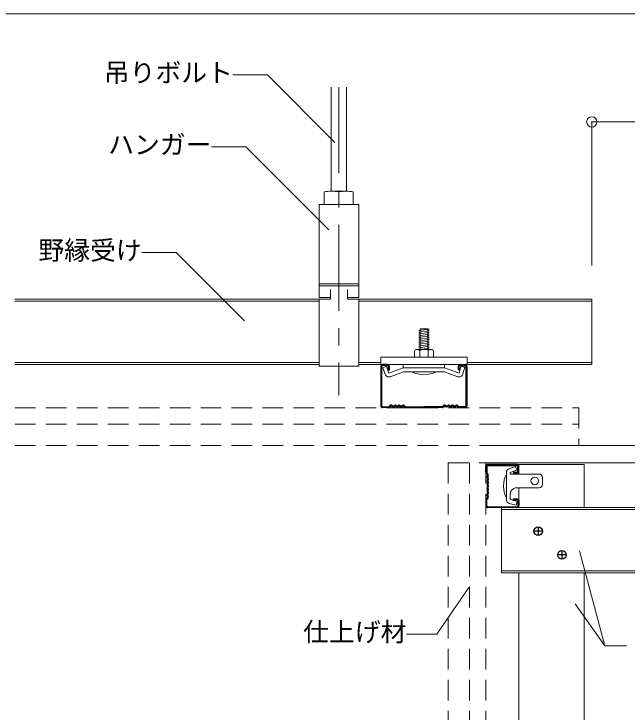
# Model space of a CAD drawing. Units: millimetres on the paper, enlarged 40 times, with parts at other scales. Extents: x -7800 to 7800, y -5387 to 5300.
# Drawn here: x 4937 to 6362, y -3821 to -2200 of the extents above; entities that cross this region are included whole.
import ezdxf
from ezdxf.enums import TextEntityAlignment as Align

# ---------------------------------------------------------------- set-up
doc = ezdxf.new("R2010")
doc.units = ezdxf.units.MM
doc.header["$LTSCALE"] = 40
doc.header["$PDMODE"] = 32
doc.header["$PDSIZE"] = 24
doc.linetypes.add('CHAIN1', pattern=[8, 5, -1, 1, -1])
doc.linetypes.add('DASHED1', pattern=[1.8, 1.2, -0.6])
for name, color, linetype, lineweight in [('4-0_中心線', 4, 'CHAIN1', 9), ('4-1_吊り材', 7, 'Continuous', 18), ('4-2_野縁受け', 3, 'Continuous', 18), ('4-3_野縁', 2, 'Continuous', 25), ('4-5_寸法', 4, 'Continuous', 9), ('4-6_文字・文字', 7, 'Continuous', 18), ('4-A_クリップ', 7, 'Continuous', 18), ('4-C_ビス・アンカーボルト・強調図形', 2, 'DASHED1', 25), ('4-D_パネル', 4, 'DASHED1', 9), ('F-3_野縁受け', 7, 'Continuous', 18)]:
    doc.layers.add(name, color=color, linetype=linetype, lineweight=lineweight)
doc.styles.add('ＭＳ ゴシック', font='')
doc.styles.get('ＭＳ ゴシック').set_extended_font_data('MS Gothic')

msp = doc.modelspace()

# ---------------------------------------------------------------- linework, layer by layer
at = {"layer": '4-0_中心線'}
msp.add_line((5692.08, -2369.63), (5692.08, -3086.37), dxfattribs=at)
at = {"layer": '4-1_吊り材'}
for p, q in [((5674.08, -2611.41), (5674.08, -2369.63)), ((5710.08, -2611.41), (5710.08, -2369.63)), ((5658.48, -2613.01), (5658.48, -2642.21)), ((5708.88, -2611.41), (5675.28, -2611.41)), ((5692.08, -2613.01), (5692.08, -2642.21)), ((5725.68, -2613.01), (5725.68, -2642.21)), ((5646.62, -2642.21), (5738.62, -2642.21)), ((5646.62, -2826.59), (5646.62, -2642.21)), ((5738.62, -2642.21), (5738.62, -2826.59)), ((5646.62, -2831.11), (5646.62, -2826.59)), ((5646.62, -2826.59), (5738.62, -2826.59)), ((5646.62, -2831.11), (5646.62, -2858.76)), ((5738.62, -2831.11), (5646.62, -2831.11)), ((5738.62, -2826.59), (5738.62, -2831.11)), ((5738.62, -2858.76), (5738.62, -2831.11)), ((5672.62, -2840.01), (5672.62, -2862.35)), ((5712.62, -2862.35), (5712.62, -2840.01)), ((5646.62, -2858.76), (5672.62, -2858.76)), ((5646.62, -2862.35), (5646.62, -3018.21)), ((5672.62, -2862.35), (5646.62, -2862.35)), ((5712.62, -2858.76), (5738.62, -2858.76)), ((5738.62, -2862.35), (5712.62, -2862.35)), ((5738.62, -3018.21), (5738.62, -2862.35)), ((5646.62, -3018.21), (5738.62, -3018.21))]:
    msp.add_line(p, q, dxfattribs=at)
for centre in [(5675.28, -2700.42), (5708.88, -2700.42)]:
    msp.add_arc(centre, 89.01, 79.1199, 100.88008, dxfattribs=at)
at = {"layer": '4-2_野縁受け'}
for p, q in [((4939.28, -2862.35), (5646.62, -2862.35)), ((4939.28, -2867.15), (5646.62, -2867.15)), ((5738.62, -2862.35), (6280.06, -2862.35)), ((5738.62, -2867.15), (6280.06, -2867.15)), ((6280.06, -2862.35), (6280.06, -3014.35)), ((4939.28, -3009.55), (5646.62, -3009.55)), ((4939.28, -3014.35), (5646.62, -3014.35)), ((5738.62, -3009.55), (5790.08, -3009.55)), ((5738.62, -3014.35), (5790.08, -3014.35)), ((5990.08, -3009.55), (6280.06, -3009.55)), ((5990.08, -3014.35), (6280.06, -3014.35)), ((6110.08, -3246.35), (6110.08, -3268.5)), ((6110.08, -3300.49), (6110.08, -3346.35)), ((6070.08, -3346.35), (7010.46, -3346.35)), ((6070.08, -3498.35), (6070.08, -3346.35)), ((6070.08, -3351.15), (7010.46, -3351.15)), ((6070.08, -3493.55), (7010.46, -3493.55)), ((6070.08, -3498.35), (7010.46, -3498.35)), ((6110.08, -4072.35), (6110.08, -3498.35)), ((6262.08, -4072.35), (6262.08, -3498.35))]:
    msp.add_line(p, q, dxfattribs=at)
msp.add_lwpolyline([(6262.08, -3346.35), (6262.08, -3246.35), (6110.08, -3246.35)], dxfattribs=at)
at = {"layer": '4-3_野縁'}
for p, q in [((5805.96, -3014.27), (5793.96, -3014.27)), ((5805.96, -3016.27), (5793.96, -3016.27)), ((5973.97, -3014.27), (5985.97, -3014.27)), ((5973.97, -3016.27), (5985.97, -3016.27)), ((5789.96, -3018.27), (5789.96, -3110.1)), ((5791.96, -3110.19), (5791.96, -3018.27)), ((5807.96, -3026.27), (5807.96, -3018.27)), ((5807.96, -3026.27), (5809.96, -3026.27)), ((5809.96, -3026.27), (5809.96, -3018.27)), ((5969.97, -3026.27), (5969.97, -3018.27)), ((5971.97, -3026.27), (5969.97, -3026.27)), ((5971.97, -3026.27), (5971.97, -3018.27)), ((5987.96, -3110.19), (5987.97, -3018.27)), ((5989.97, -3018.27), (5989.96, -3110.1)), ((5793.96, -3112.27), (5808.3, -3112.27)), ((5793.96, -3112.27), (5808.3, -3112.27)), ((5809.72, -3111.69), (5812.54, -3108.86)), ((5812.54, -3108.86), (5809.72, -3111.69)), ((5813.96, -3110.27), (5811.13, -3113.1)), ((5813.96, -3110.27), (5811.13, -3113.1)), ((5841.96, -3110.27), (5844.79, -3113.1)), ((5843.37, -3108.86), (5846.2, -3111.69)), ((5847.62, -3112.27), (5889.96, -3112.27)), ((5932.31, -3112.27), (5889.96, -3112.27)), ((5936.55, -3108.86), (5933.72, -3111.69)), ((5937.97, -3110.27), (5935.14, -3113.1)), ((5965.97, -3110.27), (5968.79, -3113.1)), ((5965.97, -3110.27), (5968.79, -3113.1)), ((5970.21, -3111.69), (5967.38, -3108.86)), ((5967.38, -3108.86), (5970.21, -3111.69)), ((5985.97, -3112.27), (5971.62, -3112.27)), ((5985.97, -3112.27), (5971.62, -3112.27)), ((5808.3, -3114.27), (5793.96, -3114.27)), ((5808.3, -3114.27), (5793.96, -3114.27)), ((5847.62, -3114.27), (5889.96, -3114.27)), ((5932.31, -3114.27), (5889.96, -3114.27)), ((5971.62, -3114.27), (5985.97, -3114.27)), ((5971.62, -3114.27), (5985.97, -3114.27)), ((6034.08, -3264.69), (6034.08, -3250.35)), ((6034.08, -3264.7), (6034.08, -3250.35)), ((6036.08, -3250.35), (6036.08, -3264.7)), ((6036.08, -3250.35), (6036.08, -3264.7)), ((6106.08, -3246.35), (6037.96, -3246.35)), ((6038.17, -3248.35), (6106.08, -3248.35)), ((6108.08, -3262.35), (6108.08, -3250.35)), ((6110.08, -3262.35), (6110.08, -3250.35)), ((6038.08, -3270.35), (6035.25, -3267.53)), ((6038.08, -3270.35), (6035.25, -3267.53)), ((6036.67, -3266.11), (6039.5, -3268.94)), ((6039.5, -3268.94), (6036.67, -3266.11)), ((6098.08, -3264.35), (6106.08, -3264.35)), ((6098.08, -3264.35), (6098.08, -3266.35)), ((6098.08, -3266.35), (6106.08, -3266.35)), ((6038.08, -3322.35), (6035.25, -3325.18)), ((6039.5, -3323.77), (6036.67, -3326.6)), ((6034.08, -3328.01), (6034.08, -3342.36)), ((6036.08, -3342.36), (6036.08, -3328.01)), ((6098.08, -3326.35), (6106.08, -3326.35)), ((6098.08, -3328.36), (6098.08, -3326.35)), ((6098.08, -3328.36), (6106.08, -3328.36)), ((6108.08, -3330.35), (6108.08, -3342.36)), ((6110.08, -3330.35), (6110.08, -3342.36)), ((6038.17, -3344.35), (6106.08, -3344.35)), ((6106.08, -3346.36), (6038.26, -3346.35))]:
    msp.add_line(p, q, dxfattribs=at)
for centre, radius, start, end in [((5793.96, -3018.27), 4, 90.00299, 180.00299), ((5793.96, -3018.27), 2, 90.00299, 180.00299), ((5805.96, -3018.27), 4, 0.00299, 90.00299), ((5805.96, -3018.27), 2, 0.00299, 90.00299), ((5973.97, -3018.27), 4, 89.99699, 179.99699), ((5973.97, -3018.27), 2, 89.99699, 179.99699), ((5985.97, -3018.27), 4, 359.99699, 89.99699), ((5985.97, -3018.27), 2, 359.99699, 89.99699), ((5793.96, -3110.27), 4, 177.476, 270), ((5793.96, -3110.27), 4, 177.476, 270), ((5793.96, -3110.27), 2, 177.476, 270), ((5793.96, -3110.27), 2, 177.476, 270), ((5808.3, -3110.27), 2, 269.99998, 314.99998), ((5808.3, -3110.27), 2, 270, 314.99998), ((5808.3, -3110.27), 4, 270, 315), ((5808.3, -3110.27), 4, 270, 314.99998), ((5813.96, -3110.27), 2, 46.39717, 135), ((5818.96, -3105.02), 7.25, 226.39717, 313.60281), ((5818.96, -3105.02), 5.25, 226.39717, 313.60281), ((5823.96, -3110.27), 2, 36.86989, 133.60281), ((5827.96, -3107.27), 5, 216.86989, 323.1301), ((5827.96, -3107.27), 3, 216.86989, 323.1301), ((5831.96, -3110.27), 2, 36.86989, 143.1301), ((5831.96, -3110.27), 2, 46.39717, 143.1301), ((5836.96, -3105.02), 7.25, 226.39717, 313.60281), ((5836.96, -3105.02), 5.25, 226.39717, 313.60281), ((5841.96, -3110.27), 2, 44.99998, 133.60281), ((5847.62, -3110.27), 4, 225, 270), ((5847.62, -3110.27), 2, 225, 270), ((5932.31, -3110.27), 2, 270, 315), ((5932.31, -3110.27), 4, 270, 315), ((5937.97, -3110.27), 2, 46.39719, 135.00002), ((5942.97, -3105.02), 7.25, 226.39719, 313.60283), ((5942.97, -3105.02), 5.25, 226.39719, 313.60283), ((5947.97, -3110.27), 2, 36.8699, 143.13011), ((5947.97, -3110.27), 2, 36.8699, 133.60283), ((5951.97, -3107.27), 5, 216.8699, 323.13011), ((5951.97, -3107.27), 3, 216.8699, 323.13011), ((5955.97, -3110.27), 2, 46.39719, 143.13011), ((5960.97, -3105.02), 7.25, 226.39719, 313.60283), ((5960.97, -3105.02), 5.25, 226.39719, 313.60283), ((5965.97, -3110.27), 2, 45, 133.60283), ((5971.62, -3110.27), 4, 225, 270), ((5971.62, -3110.27), 4, 225.00002, 270), ((5971.62, -3110.27), 2, 225, 270), ((5971.62, -3110.27), 2, 225.00002, 270), ((5985.97, -3110.27), 4, 270, 2.524), ((5985.97, -3110.27), 4, 269.99997, 2.524), ((5985.97, -3110.27), 2, 270, 2.524), ((5985.97, -3110.27), 2, 269.99997, 2.524), ((6038.08, -3250.35), 4, 87.476, 180), ((6038.08, -3250.35), 4, 87.476, 180), ((6038.08, -3250.35), 2, 87.476, 180), ((6038.08, -3250.35), 2, 87.476, 180), ((6106.08, -3250.35), 4, 0.00299, 90.00299), ((6106.08, -3250.35), 2, 0.00299, 90.00299), ((6038.08, -3264.7), 4, 180, 225), ((6038.08, -3264.7), 4, 180, 224.99998), ((6038.08, -3264.7), 2, 179.99998, 224.99998), ((6038.08, -3264.7), 2, 180, 224.99998), ((6043.33, -3275.35), 7.25, 136.39716, 223.6028), ((6043.33, -3275.35), 5.25, 136.39716, 223.6028), ((6038.08, -3270.35), 2, 316.39717, 45), ((6106.08, -3262.35), 2, 270.00299, 0.00299), ((6106.08, -3262.35), 4, 270.00299, 0.00299), ((6041.08, -3284.35), 5, 126.86989, 233.1301), ((6041.08, -3292.36), 5, 126.86989, 233.1301), ((6041.08, -3284.35), 3, 126.86989, 233.1301), ((6041.08, -3292.36), 3, 126.86989, 233.1301), ((6038.08, -3280.35), 2, 306.86987, 43.6028), ((6038.08, -3288.36), 2, 306.86987, 53.1301), ((6041.08, -3300.36), 5, 126.86989, 233.1301), ((6041.08, -3308.35), 5, 126.86989, 233.1301), ((6041.08, -3300.36), 3, 126.86989, 233.1301), ((6041.08, -3308.35), 3, 126.86989, 233.1301), ((6038.08, -3296.36), 2, 306.86987, 53.1301), ((6038.08, -3304.35), 2, 306.86987, 53.1301), ((6043.33, -3317.35), 7.25, 136.39716, 223.6028), ((6043.33, -3317.35), 5.25, 136.39716, 223.6028), ((6038.08, -3312.35), 2, 316.39717, 53.1301), ((6038.08, -3322.35), 2, 314.99998, 43.60281), ((6038.08, -3328.01), 4, 135, 180), ((6038.08, -3328.01), 2, 135, 180), ((6106.08, -3330.35), 4, 359.99696, 89.99699), ((6106.08, -3330.35), 2, 359.99696, 89.99699), ((6038.08, -3342.36), 4, 180, 272.524), ((6038.08, -3342.36), 4, 179.99995, 272.524), ((6038.08, -3342.36), 2, 180, 272.524), ((6038.08, -3342.36), 2, 179.99995, 272.524), ((6106.08, -3342.36), 2, 269.99699, 359.99699), ((6106.08, -3342.36), 4, 269.99699, 359.99699)]:
    msp.add_arc(centre, radius, start, end, dxfattribs=at)
at = {"layer": '4-5_寸法'}
for p, q in [((6034.08, -3202.35), (6521.3, -3202.35)), ((6034.08, -3242.35), (6521.3, -3242.35))]:
    msp.add_line(p, q, dxfattribs=at)
msp.add_lwpolyline([(6794.08, -2450.65), (6280.06, -2450.65), (6280.06, -2783.88)], dxfattribs=at)
at = {"layer": '4-5_寸法', "color": 7}
msp.add_point((6280.06, -2450.65), dxfattribs=at)
at = {"layer": '4-6_文字・文字'}
for p, q in [((6310.22, -3667.47), (6251.21, -3447.26)), ((5919.89, -3640.4), (5994.46, -3532.3)), ((6310.22, -3667.47), (6241.08, -3570.4)), ((5919.89, -3640.4), (5849.28, -3640.4)), ((6310.22, -3667.47), (6360.72, -3667.47))]:
    msp.add_line(p, q, dxfattribs=at)
for points in [[(5683.09, -2498.05), (5526.23, -2341.19), (5446.23, -2341.19)], [(5669.3, -2701.33), (5476.35, -2508.39), (5396.35, -2508.39)], [(5473.05, -2912.68), (5314.32, -2753.95), (5234.32, -2753.95)]]:
    msp.add_lwpolyline(points, dxfattribs=at)
at = {"layer": '4-A_クリップ'}
for p, q in [((5881.08, -2931.11), (5899.08, -2931.11)), ((5881.08, -2979.15), (5881.08, -2931.11)), ((5902.08, -2931.74), (5899.08, -2931.11)), ((5899.08, -2979.15), (5899.08, -2931.23)), ((5902.08, -2935.74), (5899.08, -2934.16)), ((5902.08, -2935.74), (5878.08, -2939.11)), ((5878.08, -2939.11), (5881.08, -2940.69)), ((5902.08, -2939.74), (5878.08, -2943.11)), ((5878.08, -2943.11), (5881.08, -2944.69)), ((5902.08, -2943.74), (5878.08, -2947.11)), ((5878.08, -2947.11), (5881.08, -2948.69)), ((5902.08, -2947.74), (5878.08, -2951.11)), ((5878.08, -2951.11), (5881.08, -2952.69)), ((5902.08, -2939.74), (5899.08, -2938.16)), ((5902.08, -2943.74), (5899.08, -2942.16)), ((5902.08, -2947.74), (5899.08, -2946.16)), ((5902.08, -2951.74), (5899.08, -2950.16)), ((5902.08, -2951.74), (5878.08, -2955.11)), ((5878.08, -2955.11), (5881.08, -2956.69)), ((5902.08, -2955.74), (5878.08, -2959.11)), ((5878.08, -2959.11), (5881.08, -2960.69)), ((5902.08, -2959.74), (5878.08, -2963.11)), ((5878.08, -2963.11), (5881.08, -2964.69)), ((5902.08, -2963.74), (5878.08, -2967.11)), ((5878.08, -2967.11), (5881.08, -2968.69)), ((5902.08, -2955.74), (5899.08, -2954.16)), ((5902.08, -2959.74), (5899.08, -2958.16)), ((5902.08, -2963.74), (5899.08, -2962.16)), ((5902.08, -2967.74), (5899.08, -2966.16)), ((5868.08, -2983.15), (5868.08, -2997.15)), ((5870.76, -2979.82), (5868.88, -2980.76)), ((5870.76, -2979.82), (5868.88, -2980.76)), ((5872.08, -2979.15), (5908.08, -2979.15)), ((5873.52, -2979.51), (5880.08, -2981.16)), ((5873.52, -2979.51), (5880.08, -2981.16)), ((5902.08, -2967.74), (5878.08, -2971.11)), ((5878.08, -2971.11), (5881.08, -2972.69)), ((5902.08, -2971.74), (5878.08, -2975.11)), ((5878.08, -2975.11), (5881.08, -2976.69)), ((5878.08, -2975.11), (5881.08, -2976.69)), ((5902.08, -2975.74), (5878.08, -2979.11)), ((5902.08, -2975.74), (5878.08, -2979.11)), ((5880.08, -2981.16), (5880.08, -2981.22)), ((5880.08, -2981.22), (5880.08, -2997.15)), ((5898.97, -2980.72), (5900.08, -2981.13)), ((5898.97, -2980.72), (5900.08, -2981.13)), ((5902.08, -2971.74), (5899.08, -2970.16)), ((5902.08, -2975.74), (5899.08, -2974.16)), ((5902.08, -2975.74), (5899.08, -2974.16)), ((5900.97, -2979.15), (5899.08, -2978.16)), ((5900.97, -2979.15), (5899.08, -2978.16)), ((5906.66, -2979.5), (5900.08, -2981.13)), ((5906.66, -2979.5), (5900.08, -2981.13)), ((5900.08, -2981.13), (5900.08, -2997.15)), ((5909.39, -2979.8), (5911.26, -2980.72)), ((5909.39, -2979.8), (5911.26, -2980.72)), ((5912.08, -2983.15), (5912.08, -2997.15)), ((5790.08, -2997.15), (5790.08, -3014.35)), ((5790.08, -2997.15), (5990.08, -2997.15)), ((5868.08, -2997.15), (5912.08, -2997.15)), ((5842.11, -3014.35), (5842.11, -3021.91)), ((5938.11, -3014.35), (5938.11, -3021.92)), ((5802.92, -3018.31), (5794.27, -3021.46)), ((5802.92, -3018.31), (5794.27, -3021.46)), ((5799.87, -3036.84), (5794.27, -3021.46)), ((5799.05, -3034.59), (5794.27, -3021.46)), ((5808.66, -3034.09), (5802.92, -3018.31)), ((5808.66, -3034.09), (5802.92, -3018.31)), ((5842.11, -3021.91), (5808.66, -3034.09)), ((5811.73, -3042.32), (5842.52, -3031.11)), ((5842.11, -3021.91), (5890.08, -3021.91)), ((5845.23, -3031.11), (5842.52, -3031.11)), ((5890.08, -3031.11), (5845.23, -3031.11)), ((5918.08, -3031.11), (5862.08, -3031.11)), ((5938.05, -3021.91), (5890.08, -3021.91)), ((5938.05, -3021.91), (5890.08, -3021.91)), ((5938.05, -3021.91), (5890.08, -3021.91)), ((5890.08, -3031.11), (5934.93, -3031.11)), ((5890.08, -3031.11), (5929, -3031.11)), ((5890.08, -3031.11), (5926.66, -3031.11)), ((5928.03, -3031.11), (5934.93, -3031.11)), ((5930, -3031.11), (5937.65, -3031.11)), ((5950.62, -3035.83), (5937.65, -3031.11)), ((5938.05, -3021.91), (5967.66, -3032.69)), ((5966.49, -3032.26), (5971.51, -3034.09)), ((5971.51, -3034.09), (5975.85, -3017.87)), ((5975.85, -3017.87), (5984.74, -3020.25)), ((5980.5, -3036.06), (5984.74, -3020.25)), ((5968.43, -3042.32), (5947.66, -3034.75)), ((6087.52, -3256.26), (6102.9, -3250.66)), ((6090.67, -3264.9), (6106.05, -3259.3)), ((6106.05, -3259.3), (6102.9, -3250.66)), ((6106.05, -3259.3), (6102.9, -3250.66)), ((6081.47, -3264.55), (6081.48, -3328.01)), ((6081.47, -3324.47), (6081.47, -3264.9)), ((6090.67, -3264.9), (6090.67, -3268.5)), ((6090.67, -3268.5), (6157.47, -3268.5)), ((6165.47, -3292.5), (6165.47, -3276.5)), ((6105.47, -3300.49), (6157.46, -3300.5)), ((6090.68, -3314.69), (6090.68, -3328.01)), ((6088.3, -3336.89), (6104.11, -3341.13)), ((6090.68, -3328.01), (6106.49, -3332.24)), ((6106.49, -3332.24), (6104.11, -3341.13))]:
    msp.add_line(p, q, dxfattribs=at)
for points in [[(5902.08, -2931.74), (5878.08, -2935.11), (5881.08, -2936.69)], [(5790.08, -3014.35), (5990.08, -3014.35), (5990.08, -2997.15)]]:
    msp.add_lwpolyline(points, dxfattribs=at)
msp.add_circle((6147.47, -3284.5), 9, dxfattribs=at)
for centre, radius, start, end in [((5872.08, -2983.15), 4, 90, 180), ((5872.55, -2983.39), 4, 75.942, 116.60205), ((5872.55, -2983.39), 4, 75.942, 116.60205), ((5890.08, -3005.16), 26, 70.01814, 112.61984), ((5890.08, -3005.16), 26, 70.01814, 112.61984), ((5907.62, -2983.39), 4, 63.73468, 103.86021), ((5907.62, -2983.39), 4, 63.73468, 103.86021), ((5908.08, -2983.15), 4, 0, 90), ((5890.08, -2975.11), 62.61, 243.43494, 296.56505), ((5808.51, -3033.69), 9.2, 199.99997, 299.99998), ((5971.62, -3033.68), 9.2, 245, 345), ((6090.67, -3264.9), 9.2, 109.99997, 180.00389), ((6137.47, -3296.47), 62.61, 153.43492, 206.56505), ((6137.47, -3296.47), 62.61, 153.43492, 206.56505), ((6157.47, -3276.5), 8, 359.99721, 89.99721), ((6105.46, -3315.29), 14.8, 145.91584, 179.99721), ((6105.46, -3315.29), 14.8, 89.99721, 145.41692), ((6157.47, -3292.5), 8, 269.99721, 359.99721), ((6090.68, -3328.01), 9.2, 180.00389, 255)]:
    msp.add_arc(centre, radius, start, end, dxfattribs=at)
at = {"layer": '4-C_ビス・アンカーボルト・強調図形', "linetype": 'Continuous'}
for p, q in [((6165.36, -3401.11), (6145.36, -3401.11)), ((6155.36, -3391.11), (6155.36, -3411.11)), ((6210.71, -3446.47), (6210.71, -3466.47)), ((6220.71, -3456.47), (6200.71, -3456.47))]:
    msp.add_line(p, q, dxfattribs=at)
for centre in [(6155.36, -3401.11), (6210.71, -3456.47)]:
    msp.add_circle(centre, 10, dxfattribs=at)
at = {"layer": '4-D_パネル'}
for p, q in [((4939.28, -3114.35), (6249.57, -3114.35)), ((6249.57, -3114.35), (6249.57, -3202.35)), ((4939.28, -3152.35), (6249.57, -3152.35)), ((4939.28, -3202.35), (6249.57, -3202.35)), ((5946.08, -3242.35), (6034.08, -3242.35)), ((5946.08, -3242.35), (5946.08, -4338.35)), ((5996.08, -3242.35), (5996.08, -4358.35)), ((6034.08, -3242.35), (6034.08, -4362.35))]:
    msp.add_line(p, q, dxfattribs=at)
at = {"layer": 'F-3_野縁受け', "color": 3}
msp.add_line((4618.59, -2199.73), (7638.17, -2199.73), dxfattribs=at)

# ---------------------------------------------------------------- texts
at = {"layer": '4-6_文字・文字', "style": 'ＭＳ ゴシック'}
for s, p in [('吊りボルト', (5146.23, -2371.19)), ('ハンガー', (5156.35, -2538.39)), ('野縁受け', (4994.32, -2783.95)), ('仕上げ材', (5609.28, -3670.4))]:
    msp.add_text(s, height=43.99, dxfattribs=at).set_placement(p, align=Align.BOTTOM_LEFT)

doc.saveas('drawing.dxf')
